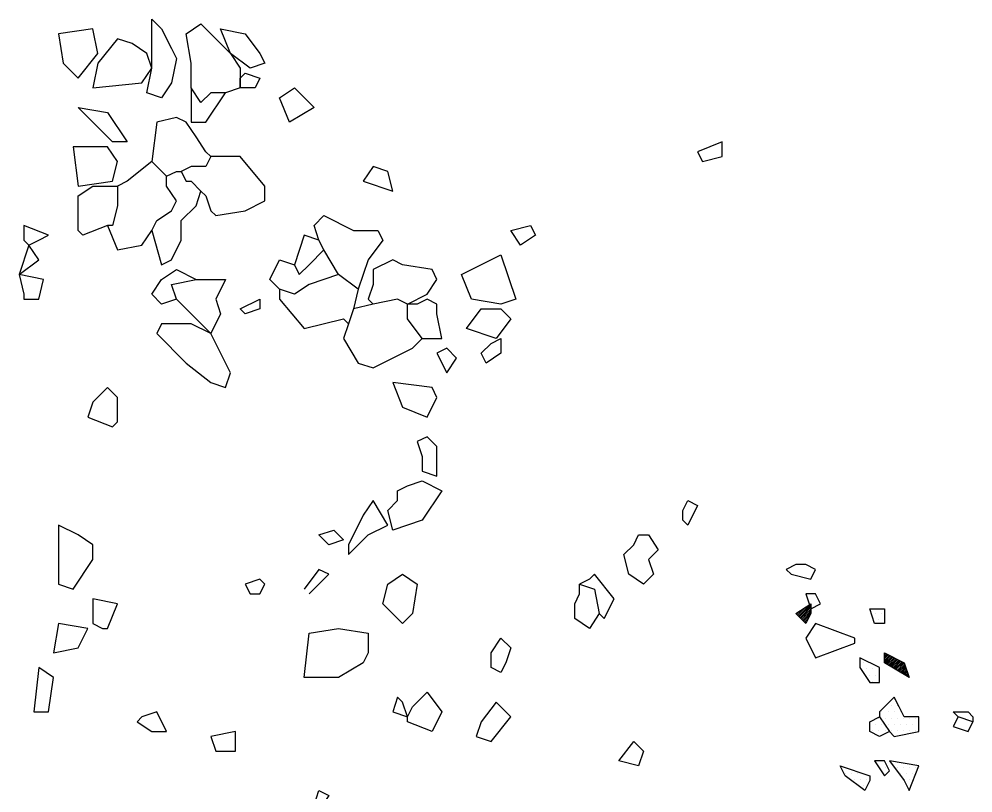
# Model space of a CAD drawing. Header units: metres. Extents: x 0.02 to 2.11, y -20.73 to -16.59.
# Drawn here: x 0.02 to 1.96, y -18.165 to -16.59 of the extents above; entities that cross this region are included whole.
import ezdxf

# ---------------------------------------------------------------- set-up
doc = ezdxf.new("R2010")
doc.units = ezdxf.units.M
doc.header["$LTSCALE"] = 25
doc.header["$MEASUREMENT"] = 0
doc.layers.get('0').update_dxf_attribs({"linetype": 'CONTINUOUS'})
for name, color, linetype in [('KNOCHEN', 2, 'CONTINUOUS'), ('KNOCHENSCHRAFF', 2, 'CONTINUOUS'), ('STEINE', 4, 'CONTINUOUS'), ('STEINESCHRAFF', 4, 'CONTINUOUS')]:
    doc.layers.add(name, color=color, linetype=linetype)

# ---------------------------------------------------------------- blocks, each defined once
blk = doc.blocks.new('*X16')
at = {"color": 0}
for p, q in [((176.25, -1780), (176.25, -1780)), ((177.5, -1780), (177.5, -1780)), ((176.875, -1781.25), (176.875, -1781.25)), ((173.75, -1790), (173.75, -1790)), ((174.375, -1791.25), (174.375, -1791.25)), ((175, -1792.5), (175, -1792.5)), ((175.625, -1791.25), (175.625, -1791.25)), ((176.25, -1792.5), (176.25, -1792.5)), ((176.875, -1791.25), (176.875, -1791.25)), ((175.625, -1793.75), (175.625, -1793.75)), ((176.875, -1793.75), (176.875, -1793.75)), ((180, -1797.5), (180, -1797.5)), ((177.5, -1800), (177.5, -1800)), ((178.75, -1800), (178.75, -1800)), ((179.375, -1798.75), (179.375, -1798.75)), ((180, -1800), (180, -1800)), ((180.625, -1798.75), (180.625, -1798.75)), ((181.25, -1800), (181.25, -1800)), ((176.875, -1801.25), (176.875, -1801.25)), ((178.125, -1801.25), (178.125, -1801.25)), ((179.375, -1801.25), (179.375, -1801.25)), ((180.625, -1801.25), (180.625, -1801.25)), ((181.875, -1801.25), (181.875, -1801.25)), ((183.125, -1801.25), (183.125, -1801.25)), ((184.375, -1801.25), (184.375, -1801.25)), ((175, -1802.5), (175, -1802.5)), ((175.625, -1803.75), (175.625, -1803.75)), ((176.25, -1802.5), (176.25, -1802.5)), ((176.875, -1803.75), (176.875, -1803.75)), ((177.5, -1802.5), (177.5, -1802.5)), ((178.125, -1803.75), (178.125, -1803.75)), ((178.75, -1802.5), (178.75, -1802.5)), ((179.375, -1803.75), (179.375, -1803.75)), ((180, -1802.5), (180, -1802.5)), ((180.625, -1803.75), (180.625, -1803.75)), ((181.25, -1802.5), (181.25, -1802.5)), ((181.875, -1803.75), (181.875, -1803.75)), ((182.5, -1802.5), (182.5, -1802.5)), ((183.125, -1803.75), (183.125, -1803.75)), ((183.75, -1802.5), (183.75, -1802.5)), ((184.375, -1803.75), (184.375, -1803.75)), ((169.375, -1811.25), (169.375, -1811.25)), ((176.875, -1811.25), (176.875, -1811.25)), ((178.125, -1811.25), (178.125, -1811.25)), ((180.625, -1811.25), (180.625, -1811.25)), ((181.875, -1811.25), (181.875, -1811.25)), ((183.125, -1811.25), (183.125, -1811.25)), ((184.375, -1811.25), (184.375, -1811.25)), ((170, -1812.5), (170, -1812.5)), ((171.25, -1812.5), (171.25, -1812.5)), ((171.875, -1813.75), (171.875, -1813.75)), ((172.5, -1812.5), (172.5, -1812.5)), ((173.125, -1813.75), (173.125, -1813.75)), ((174.375, -1813.75), (174.375, -1813.75)), ((181.25, -1812.5), (181.25, -1812.5)), ((181.875, -1813.75), (181.875, -1813.75)), ((182.5, -1812.5), (182.5, -1812.5)), ((183.125, -1813.75), (183.125, -1813.75)), ((183.75, -1812.5), (183.75, -1812.5)), ((173.75, -1815), (173.75, -1815)), ((182.5, -1815), (182.5, -1815)), ((173.75, -1842.5), (173.75, -1842.5)), ((175, -1842.5), (175, -1842.5)), ((176.25, -1842.5), (176.25, -1842.5)), ((187.5, -1857.5), (187.5, -1857.5)), ((188.75, -1857.5), (188.75, -1857.5)), ((184.375, -1858.75), (184.375, -1858.75)), ((185, -1860), (185, -1860)), ((185.625, -1858.75), (185.625, -1858.75)), ((186.25, -1860), (186.25, -1860)), ((186.875, -1858.75), (186.875, -1858.75)), ((187.5, -1860), (187.5, -1860)), ((188.125, -1858.75), (188.125, -1858.75)), ((188.75, -1860), (188.75, -1860)), ((189.375, -1858.75), (189.375, -1858.75)), ((184.375, -1861.25), (184.375, -1861.25)), ((185.625, -1861.25), (185.625, -1861.25)), ((186.875, -1861.25), (186.875, -1861.25)), ((188.125, -1861.25), (188.125, -1861.25)), ((186.25, -1862.5), (186.25, -1862.5)), ((187.5, -1862.5), (187.5, -1862.5)), ((188.125, -1863.75), (188.125, -1863.75)), ((188.75, -1862.5), (188.75, -1862.5)), ((190.625, -1866.25), (190.625, -1866.25)), ((191.875, -1866.25), (191.875, -1866.25)), ((192.5, -1865), (192.5, -1865)), ((193.125, -1866.25), (193.125, -1866.25)), ((194.375, -1866.25), (194.375, -1866.25)), ((191.25, -1867.5), (191.25, -1867.5)), ((193.75, -1867.5), (193.75, -1867.5)), ((195, -1867.5), (195, -1867.5))]:
    blk.add_line(p, q, dxfattribs=at)
blk = doc.blocks.new('*X17')
at = {"color": 0}
for p, q in [((160.33, -1780.33), (161.96, -1778.69)), ((160.5, -1780.5), (163, -1778.01)), ((160.68, -1780.68), (163, -1778.36)), ((160.86, -1780.86), (163, -1778.72)), ((160.15, -1780.15), (160.9, -1779.4)), ((161.03, -1781.03), (163, -1779.07)), ((161.21, -1781.21), (163, -1779.42)), ((161.39, -1781.39), (163, -1779.78)), ((161.56, -1781.56), (162.87, -1780.26)), ((161.74, -1781.74), (162.52, -1780.97)), ((161.92, -1781.92), (162.16, -1781.67)), ((178, -1788.11), (178.07, -1788.04)), ((178, -1788.46), (178.31, -1788.15)), ((178, -1788.82), (178.55, -1788.27)), ((178, -1789.17), (178.78, -1788.39)), ((178, -1789.52), (179.02, -1788.51)), ((178, -1789.88), (179.25, -1788.63)), ((178.14, -1790.09), (179.49, -1788.74)), ((178.37, -1790.22), (179.72, -1788.86)), ((178.59, -1790.35), (179.96, -1788.98)), ((178.81, -1790.48), (180.19, -1789.1)), ((179.03, -1790.62), (180.43, -1789.22)), ((179.25, -1790.75), (180.67, -1789.33)), ((179.47, -1790.88), (180.9, -1789.45)), ((179.69, -1791.01), (181.14, -1789.57)), ((179.91, -1791.15), (181.37, -1789.69)), ((180.13, -1791.28), (181.61, -1789.8)), ((180.35, -1791.41), (181.84, -1789.92)), ((180.58, -1791.55), (182.03, -1790.09)), ((180.8, -1791.68), (182.12, -1790.36)), ((181.02, -1791.81), (182.21, -1790.62)), ((181.24, -1791.94), (182.3, -1790.89)), ((181.46, -1792.08), (182.38, -1791.15)), ((181.68, -1792.21), (182.47, -1791.42)), ((181.9, -1792.34), (182.56, -1791.68)), ((182.12, -1792.47), (182.65, -1791.95)), ((182.34, -1792.61), (182.74, -1792.21)), ((182.56, -1792.74), (182.83, -1792.48)), ((182.79, -1792.87), (182.91, -1792.74))]:
    blk.add_line(p, q, dxfattribs=at)

msp = doc.modelspace()

# ---------------------------------------------------------------- linework, layer by layer
at = {"layer": 'KNOCHEN'}
for points in [[(1.62, -17.82), (1.6, -17.8), (1.63, -17.78), (1.63, -17.8)], [(1.83, -17.93), (1.78, -17.9), (1.78, -17.88), (1.82, -17.9)]]:
    msp.add_lwpolyline(points, close=True, dxfattribs=at)
at = {"layer": 'STEINE'}
for points in [[(0.28, -16.74), (0.29, -16.69), (0.29, -16.59), (0.31, -16.61), (0.33, -16.65), (0.34, -16.67), (0.33, -16.72), (0.31, -16.75), (0.28, -16.74)], [(0.37, -16.73), (0.37, -16.68), (0.36, -16.62), (0.39, -16.6), (0.41, -16.62), (0.45, -16.66), (0.47, -16.69), (0.47, -16.71), (0.47, -16.73), (0.44, -16.74)], [(0.1, -16.62), (0.11, -16.68), (0.14, -16.71), (0.18, -16.66), (0.17, -16.61), (0.1, -16.62)], [(0.45, -16.66), (0.43, -16.61), (0.48, -16.62), (0.51, -16.66), (0.52, -16.68), (0.49, -16.69), (0.45, -16.66)], [(0.22, -16.63), (0.18, -16.68), (0.17, -16.73), (0.27, -16.72), (0.29, -16.69), (0.28, -16.66), (0.25, -16.64), (0.22, -16.63)], [(0.48, -16.7), (0.51, -16.71), (0.5, -16.73), (0.47, -16.73), (0.47, -16.71), (0.48, -16.7)], [(0.37, -16.8), (0.4, -16.8), (0.44, -16.74), (0.41, -16.74), (0.39, -16.76), (0.37, -16.73), (0.37, -16.8)], [(0.57, -16.8), (0.55, -16.75), (0.58, -16.73), (0.62, -16.77), (0.57, -16.8)], [(0.14, -16.77), (0.2, -16.78), (0.24, -16.84), (0.21, -16.84), (0.18, -16.81), (0.14, -16.77)], [(0.41, -16.87), (0.4, -16.86), (0.38, -16.83), (0.36, -16.8), (0.34, -16.79), (0.3, -16.8), (0.29, -16.88), (0.32, -16.91), (0.34, -16.9), (0.35, -16.9)], [(0.14, -16.93), (0.21, -16.92), (0.22, -16.88), (0.2, -16.85), (0.13, -16.85), (0.14, -16.93)], [(1.41, -16.88), (1.45, -16.87), (1.45, -16.84), (1.4, -16.86), (1.41, -16.88)], [(0.52, -16.96), (0.52, -16.93), (0.47, -16.87), (0.41, -16.87), (0.4, -16.89), (0.37, -16.89), (0.35, -16.9), (0.36, -16.92), (0.37, -16.92), (0.39, -16.94), (0.4, -16.95), (0.41, -16.98), (0.42, -16.99), (0.48, -16.98), (0.52, -16.96)], [(0.29, -16.88), (0.24, -16.92), (0.22, -16.93)], [(0.78, -16.94), (0.77, -16.9), (0.74, -16.89), (0.72, -16.92), (0.78, -16.94)], [(0.22, -16.93), (0.22, -16.97), (0.21, -17.01), (0.2, -17.01), (0.22, -17.06), (0.27, -17.05), (0.29, -17.02), (0.3, -17), (0.33, -16.98), (0.34, -16.96), (0.32, -16.93), (0.32, -16.91)], [(0.2, -17.01), (0.15, -17.03), (0.14, -17.02), (0.14, -16.95), (0.17, -16.93), (0.22, -16.93)], [(0.29, -17.02), (0.31, -17.09), (0.33, -17.08), (0.35, -17.04), (0.35, -17), (0.38, -16.97), (0.39, -16.94)], [(0.71, -17.14), (0.67, -17.11), (0.64, -17.06), (0.63, -17.04), (0.62, -17.01), (0.64, -16.99), (0.7, -17.02), (0.75, -17.02), (0.76, -17.04), (0.73, -17.08), (0.71, -17.14)], [(0.04, -17.05), (0.06, -17.04), (0.08, -17.03), (0.03, -17.01), (0.03, -17.04)], [(1.04, -17.05), (1.02, -17.02), (1.06, -17.01), (1.07, -17.03), (1.04, -17.05)], [(0.63, -17.04), (0.6, -17.03), (0.58, -17.09)], [(0.02, -17.11), (0.06, -17.08), (0.04, -17.05), (0.02, -17.11)], [(0.04, -17.05), (0.03, -17.04)], [(0.67, -17.11), (0.61, -17.13), (0.58, -17.15), (0.55, -17.14), (0.53, -17.12), (0.55, -17.08), (0.58, -17.09), (0.59, -17.11), (0.61, -17.09), (0.64, -17.06)], [(1, -17.17), (0.94, -17.16), (0.92, -17.11), (1, -17.07), (1.03, -17.16), (1.03, -17.16), (1, -17.17)], [(0.81, -17.17), (0.85, -17.15), (0.87, -17.12), (0.86, -17.1), (0.8, -17.09), (0.78, -17.08), (0.74, -17.1), (0.74, -17.13), (0.73, -17.16), (0.74, -17.17)], [(0.03, -17.16), (0.06, -17.16), (0.07, -17.12), (0.02, -17.11), (0.03, -17.15), (0.03, -17.16)], [(0.34, -17.16), (0.31, -17.17), (0.29, -17.15), (0.31, -17.12), (0.34, -17.1), (0.38, -17.12)], [(0.41, -17.23), (0.34, -17.16), (0.33, -17.13), (0.38, -17.12), (0.44, -17.12), (0.42, -17.16), (0.43, -17.19), (0.41, -17.23)], [(0.55, -17.14), (0.55, -17.16), (0.6, -17.22), (0.68, -17.2), (0.69, -17.21)], [(0.71, -17.14), (0.7, -17.18)], [(0.47, -17.18), (0.51, -17.16), (0.51, -17.18), (0.48, -17.19), (0.47, -17.18)], [(0.68, -17.24), (0.71, -17.29), (0.74, -17.3), (0.82, -17.26), (0.84, -17.24), (0.81, -17.2), (0.81, -17.17), (0.79, -17.16), (0.74, -17.17), (0.7, -17.18), (0.69, -17.21), (0.68, -17.24)], [(0.84, -17.24), (0.88, -17.24), (0.87, -17.19), (0.87, -17.17), (0.85, -17.16), (0.83, -17.17), (0.81, -17.17)], [(0.93, -17.22), (0.96, -17.18), (1, -17.18), (1.02, -17.2), (0.99, -17.24), (0.93, -17.22)], [(0.44, -17.34), (0.45, -17.31), (0.41, -17.23), (0.37, -17.21), (0.31, -17.21), (0.3, -17.23), (0.36, -17.29), (0.41, -17.33), (0.44, -17.34)], [(0.97, -17.29), (0.96, -17.27), (0.98, -17.25), (1, -17.24), (1, -17.27), (0.97, -17.29)], [(0.89, -17.31), (0.91, -17.28), (0.89, -17.26), (0.87, -17.27), (0.89, -17.31)], [(0.22, -17.41), (0.22, -17.36), (0.2, -17.34), (0.17, -17.37), (0.16, -17.4), (0.21, -17.42), (0.22, -17.41)], [(0.85, -17.4), (0.87, -17.36), (0.86, -17.34), (0.78, -17.33), (0.8, -17.38), (0.85, -17.4)], [(0.87, -17.52), (0.87, -17.46), (0.85, -17.44), (0.83, -17.45), (0.84, -17.48), (0.84, -17.51), (0.87, -17.52)], [(0.78, -17.63), (0.77, -17.59), (0.79, -17.57), (0.79, -17.55), (0.81, -17.54), (0.84, -17.53), (0.88, -17.55), (0.84, -17.61), (0.78, -17.63)], [(0.69, -17.68), (0.73, -17.64), (0.77, -17.62), (0.74, -17.57), (0.72, -17.6), (0.69, -17.66), (0.69, -17.68)], [(1.38, -17.62), (1.37, -17.61), (1.37, -17.59), (1.38, -17.57), (1.4, -17.58), (1.38, -17.62)], [(0.1, -17.74), (0.13, -17.75), (0.17, -17.69), (0.17, -17.66), (0.14, -17.64), (0.1, -17.62), (0.1, -17.74)], [(0.65, -17.66), (0.63, -17.64), (0.66, -17.63), (0.68, -17.65), (0.65, -17.66)], [(1.29, -17.74), (1.26, -17.72), (1.25, -17.68), (1.27, -17.66), (1.28, -17.64), (1.3, -17.64), (1.32, -17.67), (1.3, -17.69), (1.31, -17.72), (1.29, -17.74)], [(0.61, -17.76), (0.65, -17.72), (0.63, -17.71), (0.6, -17.75)], [(0.51, -17.76), (0.52, -17.74), (0.51, -17.73), (0.48, -17.74), (0.49, -17.76), (0.51, -17.76)], [(0.82, -17.8), (0.8, -17.82), (0.76, -17.78), (0.77, -17.74), (0.8, -17.72), (0.83, -17.74), (0.82, -17.8)], [(1.2, -17.8), (1.21, -17.81), (1.23, -17.77), (1.19, -17.72), (1.18, -17.73), (1.16, -17.74)], [(1.18, -17.83), (1.15, -17.81), (1.15, -17.78), (1.16, -17.76), (1.16, -17.74), (1.19, -17.75), (1.2, -17.8), (1.18, -17.83)], [(0.2, -17.83), (0.22, -17.78), (0.17, -17.77), (0.17, -17.82), (0.19, -17.83), (0.2, -17.83)], [(0.09, -17.88), (0.14, -17.87), (0.16, -17.83), (0.1, -17.82), (0.09, -17.88)], [(0.73, -17.88), (0.72, -17.9), (0.67, -17.93), (0.6, -17.93), (0.61, -17.84), (0.67, -17.83), (0.73, -17.84), (0.73, -17.88)], [(1, -17.85), (1.02, -17.87), (1.01, -17.9), (1, -17.92), (0.98, -17.91), (0.98, -17.88), (1, -17.85)], [(0.05, -18), (0.08, -18), (0.09, -17.93), (0.06, -17.91), (0.05, -18)], [(0.88, -18), (0.86, -18.04), (0.81, -18.02), (0.81, -18.01), (0.82, -17.99), (0.85, -17.96), (0.88, -18)], [(0.81, -18.01), (0.8, -17.98), (0.79, -17.97), (0.78, -18), (0.81, -18.01)], [(1.02, -18.01), (0.99, -17.98), (0.96, -18.02), (0.95, -18.05), (0.98, -18.06), (1.02, -18.01)], [(1.79, -18.04), (1.8, -18.05), (1.85, -18.04), (1.85, -18.01), (1.82, -18.01), (1.81, -17.99), (1.8, -17.97), (1.78, -17.99), (1.77, -18), (1.77, -18.01)], [(0.32, -18.04), (0.3, -18), (0.27, -18.01), (0.26, -18.02), (0.29, -18.04), (0.32, -18.04)], [(1.93, -18.01), (1.92, -18.03), (1.95, -18.04), (1.96, -18.02), (1.93, -18.01), (1.92, -18), (1.95, -18), (1.96, -18.01), (1.96, -18.02), (1.96, -18.02)], [(1.79, -18.04), (1.77, -18.05), (1.75, -18.04), (1.75, -18.02), (1.77, -18.01), (1.79, -18.04)], [(0.46, -18.08), (0.46, -18.04), (0.41, -18.05), (0.42, -18.08), (0.46, -18.08)], [(1.24, -18.1), (1.27, -18.06), (1.29, -18.08), (1.28, -18.11), (1.24, -18.1)], [(1.7, -18.13), (1.69, -18.11)], [(0.63, -18.2), (0.62, -18.19), (0.63, -18.16), (0.65, -18.17), (0.63, -18.2)]]:
    msp.add_lwpolyline(points, dxfattribs=at)
for points in [[(1.58, -17.71), (1.59, -17.72), (1.63, -17.73), (1.64, -17.71), (1.62, -17.7), (1.6, -17.7)], [(1.62, -17.76), (1.63, -17.79), (1.65, -17.78), (1.64, -17.76)], [(1.76, -17.82), (1.75, -17.79), (1.78, -17.79), (1.78, -17.82)], [(1.72, -17.86), (1.72, -17.85), (1.64, -17.82), (1.62, -17.85), (1.64, -17.89)], [(1.73, -17.89), (1.73, -17.91), (1.75, -17.94), (1.77, -17.94), (1.77, -17.91)], [(1.76, -18.1), (1.78, -18.13), (1.79, -18.12), (1.78, -18.1)], [(1.79, -18.1), (1.82, -18.14), (1.83, -18.16), (1.85, -18.11)], [(1.7, -18.13), (1.69, -18.11), (1.75, -18.13), (1.75, -18.14), (1.74, -18.16)]]:
    msp.add_lwpolyline(points, close=True, dxfattribs=at)

# ---------------------------------------------------------------- block references
at = {"layer": 'KNOCHENSCHRAFF', "xscale": 0.01, "yscale": 0.01, "zscale": 0.01}
msp.add_blockref('*X17', (0, 0), dxfattribs=at)
at = {"layer": 'STEINESCHRAFF', "xscale": 0.01, "yscale": 0.01, "zscale": 0.01}
msp.add_blockref('*X16', (0, 0), dxfattribs=at)

doc.saveas('drawing.dxf')
